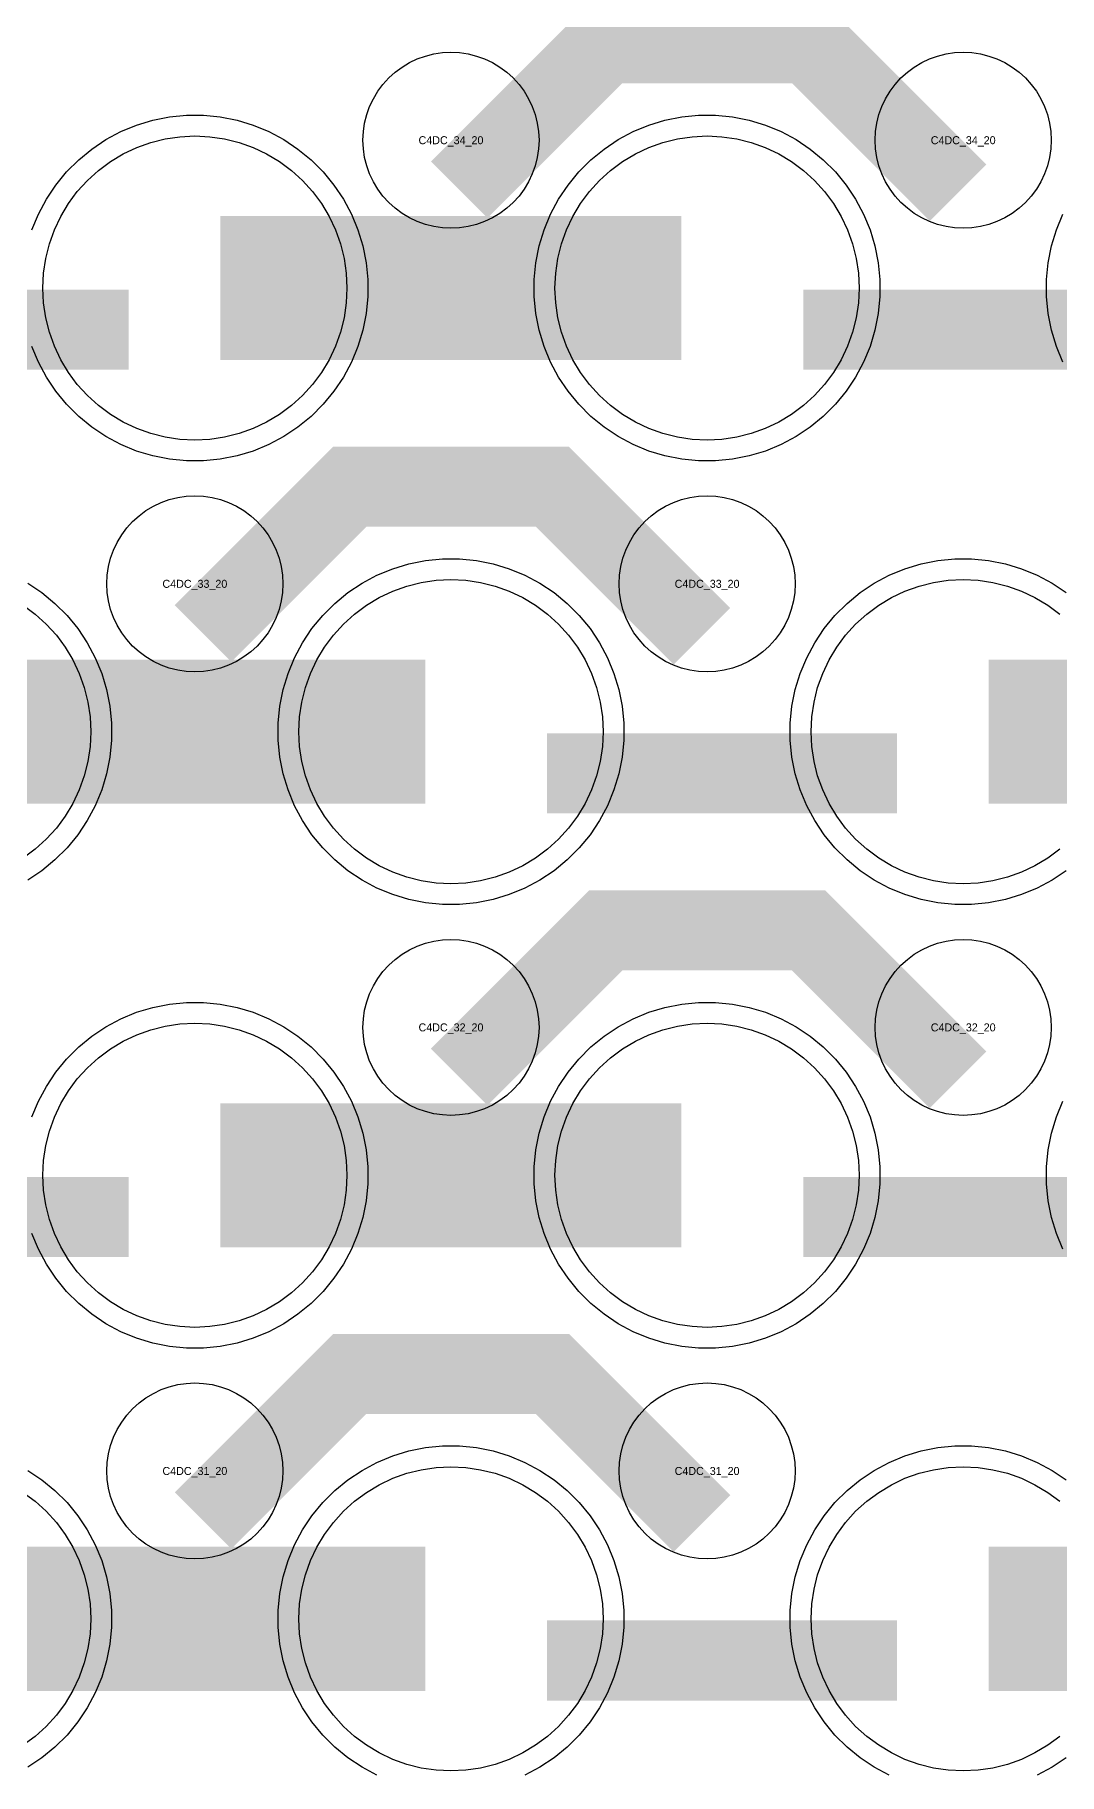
# Model space of a CAD drawing. Extents: x -11880 to 11880, y -14992 to 14992.
# Drawn here: x -5650 to -5330, y -10593 to -10049 of the extents above; entities that cross this region are included whole.
import ezdxf
from ezdxf.enums import TextEntityAlignment as Align

# ---------------------------------------------------------------- set-up
doc = ezdxf.new("R2010")
doc.units = 0
doc.header["$MEASUREMENT"] = 0
for name, color, linetype in [('GDS_775_DT_237', 138, 'CONTINUOUS'), ('RDL1_FS', 34, 'CONTINUOUS'), ('RDL_BS', 160, 'CONTINUOUS')]:
    doc.layers.add(name, color=color, linetype=linetype)

msp = doc.modelspace()

# ---------------------------------------------------------------- linework, layer by layer
at = {"layer": 'RDL1_FS'}
for points in [[(-5600, -10175.894), (-5604.657, -10175.665), (-5609.268, -10174.981), (-5613.791, -10173.849), (-5618.181, -10172.277), (-5622.395, -10170.285), (-5626.395, -10167.887), (-5630.14, -10165.109), (-5633.594, -10161.979), (-5636.724, -10158.525), (-5639.502, -10154.78), (-5641.9, -10150.78), (-5643.892, -10146.566), (-5645.464, -10142.176), (-5646.596, -10137.653), (-5647.28, -10133.042), (-5647.509, -10128.385), (-5647.28, -10123.728), (-5646.596, -10119.117), (-5645.464, -10114.594), (-5643.892, -10110.204), (-5641.9, -10105.99), (-5639.502, -10101.99), (-5636.724, -10098.245), (-5633.594, -10094.791), (-5630.14, -10091.661), (-5626.395, -10088.883), (-5622.395, -10086.485), (-5618.181, -10084.493), (-5613.791, -10082.921), (-5609.268, -10081.789), (-5604.657, -10081.105), (-5600, -10080.876), (-5595.343, -10081.105), (-5590.732, -10081.789), (-5586.209, -10082.921), (-5581.819, -10084.493), (-5577.605, -10086.485), (-5573.605, -10088.883), (-5569.86, -10091.661), (-5566.406, -10094.791), (-5563.276, -10098.245), (-5560.498, -10101.99), (-5558.1, -10105.99), (-5556.108, -10110.204), (-5554.536, -10114.594), (-5553.404, -10119.117), (-5552.72, -10123.728), (-5552.491, -10128.385), (-5552.72, -10133.042), (-5553.404, -10137.653), (-5554.536, -10142.176), (-5556.108, -10146.566), (-5558.1, -10150.78), (-5560.498, -10154.78), (-5563.276, -10158.525), (-5566.406, -10161.979), (-5569.86, -10165.109), (-5573.605, -10167.887), (-5577.605, -10170.285), (-5581.819, -10172.277), (-5586.209, -10173.849), (-5590.732, -10174.981), (-5595.343, -10175.665)], [(-5440, -10175.894), (-5444.657, -10175.665), (-5449.268, -10174.981), (-5453.791, -10173.849), (-5458.181, -10172.277), (-5462.395, -10170.285), (-5466.395, -10167.887), (-5470.14, -10165.109), (-5473.594, -10161.979), (-5476.724, -10158.525), (-5479.502, -10154.78), (-5481.9, -10150.78), (-5483.892, -10146.566), (-5485.464, -10142.176), (-5486.596, -10137.653), (-5487.28, -10133.042), (-5487.509, -10128.385), (-5487.28, -10123.728), (-5486.596, -10119.117), (-5485.464, -10114.594), (-5483.892, -10110.204), (-5481.9, -10105.99), (-5479.502, -10101.99), (-5476.724, -10098.245), (-5473.594, -10094.791), (-5470.14, -10091.661), (-5466.395, -10088.883), (-5462.395, -10086.485), (-5458.181, -10084.493), (-5453.791, -10082.921), (-5449.268, -10081.789), (-5444.657, -10081.105), (-5440, -10080.876), (-5435.343, -10081.105), (-5430.732, -10081.789), (-5426.209, -10082.921), (-5421.819, -10084.493), (-5417.605, -10086.485), (-5413.605, -10088.883), (-5409.86, -10091.661), (-5406.406, -10094.791), (-5403.276, -10098.245), (-5400.498, -10101.99), (-5398.1, -10105.99), (-5396.108, -10110.204), (-5394.536, -10114.594), (-5393.404, -10119.117), (-5392.72, -10123.728), (-5392.491, -10128.385), (-5392.72, -10133.042), (-5393.404, -10137.653), (-5394.536, -10142.176), (-5396.108, -10146.566), (-5398.1, -10150.78), (-5400.498, -10154.78), (-5403.276, -10158.525), (-5406.406, -10161.979), (-5409.86, -10165.109), (-5413.605, -10167.887), (-5417.605, -10170.285), (-5421.819, -10172.277), (-5426.209, -10173.849), (-5430.732, -10174.981), (-5435.343, -10175.665)], [(-5520, -10314.459), (-5524.657, -10314.23), (-5529.268, -10313.546), (-5533.791, -10312.414), (-5538.181, -10310.842), (-5542.395, -10308.85), (-5546.395, -10306.452), (-5550.14, -10303.674), (-5553.594, -10300.544), (-5556.724, -10297.09), (-5559.502, -10293.345), (-5561.9, -10289.345), (-5563.892, -10285.131), (-5565.464, -10280.741), (-5566.596, -10276.218), (-5567.28, -10271.607), (-5567.509, -10266.95), (-5567.28, -10262.293), (-5566.596, -10257.682), (-5565.464, -10253.159), (-5563.892, -10248.769), (-5561.9, -10244.555), (-5559.502, -10240.555), (-5556.724, -10236.81), (-5553.594, -10233.356), (-5550.14, -10230.226), (-5546.395, -10227.448), (-5542.395, -10225.05), (-5538.181, -10223.058), (-5533.791, -10221.486), (-5529.268, -10220.354), (-5524.657, -10219.67), (-5520, -10219.441), (-5515.343, -10219.67), (-5510.732, -10220.354), (-5506.209, -10221.486), (-5501.819, -10223.058), (-5497.605, -10225.05), (-5493.605, -10227.448), (-5489.86, -10230.226), (-5486.406, -10233.356), (-5483.276, -10236.81), (-5480.498, -10240.555), (-5478.1, -10244.555), (-5476.108, -10248.769), (-5474.536, -10253.159), (-5473.404, -10257.682), (-5472.72, -10262.293), (-5472.491, -10266.95), (-5472.72, -10271.607), (-5473.404, -10276.218), (-5474.536, -10280.741), (-5476.108, -10285.131), (-5478.1, -10289.345), (-5480.498, -10293.345), (-5483.276, -10297.09), (-5486.406, -10300.544), (-5489.86, -10303.674), (-5493.605, -10306.452), (-5497.605, -10308.85), (-5501.819, -10310.842), (-5506.209, -10312.414), (-5510.732, -10313.546), (-5515.343, -10314.23)]]:
    msp.add_lwpolyline(points, close=True, dxfattribs=at)
for points in [[(-5591.998, -10128.385, 45, 45, 0), (-5519.998, -10128.385, 45, 45, 0)], [(-5519.998, -10128.385, 45, 45, 0), (-5447.998, -10128.385, 45, 45, 0)], [(-5671.998, -10266.95, 45, 45, 0), (-5599.998, -10266.95, 45, 45, 0)], [(-5599.998, -10266.95, 45, 45, 0), (-5527.998, -10266.95, 45, 45, 0)], [(-5351.998, -10266.95, 45, 45, 0), (-5279.998, -10266.95, 45, 45, 0)]]:
    msp.add_lwpolyline(points, format="xyseb", dxfattribs=at)
for points in [[(-5329.86, -10303.674), (-5333.605, -10306.452), (-5337.605, -10308.85), (-5341.819, -10310.842), (-5346.209, -10312.414), (-5350.732, -10313.546), (-5355.343, -10314.23), (-5360, -10314.459), (-5364.657, -10314.23), (-5369.268, -10313.546), (-5373.791, -10312.414), (-5378.181, -10310.842), (-5382.395, -10308.85), (-5386.395, -10306.452), (-5390.14, -10303.674), (-5393.594, -10300.544), (-5396.724, -10297.09), (-5399.502, -10293.345), (-5401.9, -10289.345), (-5403.892, -10285.131), (-5405.464, -10280.741), (-5406.596, -10276.218), (-5407.28, -10271.607), (-5407.509, -10266.95), (-5407.28, -10262.293), (-5406.596, -10257.682), (-5405.464, -10253.159), (-5403.892, -10248.769), (-5401.9, -10244.555), (-5399.502, -10240.555), (-5396.724, -10236.81), (-5393.594, -10233.356), (-5390.14, -10230.226), (-5386.395, -10227.448), (-5382.395, -10225.05), (-5378.181, -10223.058), (-5373.791, -10221.486), (-5369.268, -10220.354), (-5364.657, -10219.67), (-5360, -10219.441), (-5355.343, -10219.67), (-5350.732, -10220.354), (-5346.209, -10221.486), (-5341.819, -10223.058), (-5337.605, -10225.05), (-5333.605, -10227.448), (-5329.86, -10230.226)], [(-5653.605, -10227.448), (-5649.86, -10230.226), (-5646.406, -10233.356), (-5643.276, -10236.81), (-5640.498, -10240.555), (-5638.1, -10244.555), (-5636.108, -10248.769), (-5634.536, -10253.159), (-5633.404, -10257.682), (-5632.72, -10262.293), (-5632.491, -10266.95), (-5632.72, -10271.607), (-5633.404, -10276.218), (-5634.536, -10280.741), (-5636.108, -10285.131), (-5638.1, -10289.345), (-5640.498, -10293.345), (-5643.276, -10297.09), (-5646.406, -10300.544), (-5649.86, -10303.674), (-5653.605, -10306.452)]]:
    msp.add_lwpolyline(points, dxfattribs=at)
at = {"layer": 'RDL1_FS', "color": 240, "true_color": 0xed1f24}
for points in [[(-5600, -10453.024), (-5604.657, -10452.795), (-5609.268, -10452.111), (-5613.791, -10450.979), (-5618.181, -10449.407), (-5622.395, -10447.415), (-5626.395, -10445.017), (-5630.14, -10442.239), (-5633.594, -10439.109), (-5636.724, -10435.655), (-5639.502, -10431.91), (-5641.9, -10427.91), (-5643.892, -10423.696), (-5645.464, -10419.306), (-5646.596, -10414.783), (-5647.28, -10410.172), (-5647.509, -10405.515), (-5647.28, -10400.858), (-5646.596, -10396.247), (-5645.464, -10391.724), (-5643.892, -10387.334), (-5641.9, -10383.12), (-5639.502, -10379.12), (-5636.724, -10375.375), (-5633.594, -10371.921), (-5630.14, -10368.791), (-5626.395, -10366.013), (-5622.395, -10363.615), (-5618.181, -10361.623), (-5613.791, -10360.051), (-5609.268, -10358.919), (-5604.657, -10358.235), (-5600, -10358.006), (-5595.343, -10358.235), (-5590.732, -10358.919), (-5586.209, -10360.051), (-5581.819, -10361.623), (-5577.605, -10363.615), (-5573.605, -10366.013), (-5569.86, -10368.791), (-5566.406, -10371.921), (-5563.276, -10375.375), (-5560.498, -10379.12), (-5558.1, -10383.12), (-5556.108, -10387.334), (-5554.536, -10391.724), (-5553.404, -10396.247), (-5552.72, -10400.858), (-5552.491, -10405.515), (-5552.72, -10410.172), (-5553.404, -10414.783), (-5554.536, -10419.306), (-5556.108, -10423.696), (-5558.1, -10427.91), (-5560.498, -10431.91), (-5563.276, -10435.655), (-5566.406, -10439.109), (-5569.86, -10442.239), (-5573.605, -10445.017), (-5577.605, -10447.415), (-5581.819, -10449.407), (-5586.209, -10450.979), (-5590.732, -10452.111), (-5595.343, -10452.795)], [(-5440, -10453.024), (-5444.657, -10452.795), (-5449.268, -10452.111), (-5453.791, -10450.979), (-5458.181, -10449.407), (-5462.395, -10447.415), (-5466.395, -10445.017), (-5470.14, -10442.239), (-5473.594, -10439.109), (-5476.724, -10435.655), (-5479.502, -10431.91), (-5481.9, -10427.91), (-5483.892, -10423.696), (-5485.464, -10419.306), (-5486.596, -10414.783), (-5487.28, -10410.172), (-5487.509, -10405.515), (-5487.28, -10400.858), (-5486.596, -10396.247), (-5485.464, -10391.724), (-5483.892, -10387.334), (-5481.9, -10383.12), (-5479.502, -10379.12), (-5476.724, -10375.375), (-5473.594, -10371.921), (-5470.14, -10368.791), (-5466.395, -10366.013), (-5462.395, -10363.615), (-5458.181, -10361.623), (-5453.791, -10360.051), (-5449.268, -10358.919), (-5444.657, -10358.235), (-5440, -10358.006), (-5435.343, -10358.235), (-5430.732, -10358.919), (-5426.209, -10360.051), (-5421.819, -10361.623), (-5417.605, -10363.615), (-5413.605, -10366.013), (-5409.86, -10368.791), (-5406.406, -10371.921), (-5403.276, -10375.375), (-5400.498, -10379.12), (-5398.1, -10383.12), (-5396.108, -10387.334), (-5394.536, -10391.724), (-5393.404, -10396.247), (-5392.72, -10400.858), (-5392.491, -10405.515), (-5392.72, -10410.172), (-5393.404, -10414.783), (-5394.536, -10419.306), (-5396.108, -10423.696), (-5398.1, -10427.91), (-5400.498, -10431.91), (-5403.276, -10435.655), (-5406.406, -10439.109), (-5409.86, -10442.239), (-5413.605, -10445.017), (-5417.605, -10447.415), (-5421.819, -10449.407), (-5426.209, -10450.979), (-5430.732, -10452.111), (-5435.343, -10452.795)], [(-5520, -10591.589), (-5524.657, -10591.36), (-5529.268, -10590.676), (-5533.791, -10589.544), (-5538.181, -10587.972), (-5542.395, -10585.98), (-5546.395, -10583.582), (-5550.14, -10580.804), (-5553.594, -10577.674), (-5556.724, -10574.22), (-5559.502, -10570.475), (-5561.9, -10566.475), (-5563.892, -10562.261), (-5565.464, -10557.871), (-5566.596, -10553.348), (-5567.28, -10548.737), (-5567.509, -10544.08), (-5567.28, -10539.423), (-5566.596, -10534.812), (-5565.464, -10530.289), (-5563.892, -10525.899), (-5561.9, -10521.685), (-5559.502, -10517.685), (-5556.724, -10513.94), (-5553.594, -10510.486), (-5550.14, -10507.356), (-5546.395, -10504.578), (-5542.395, -10502.18), (-5538.181, -10500.188), (-5533.791, -10498.616), (-5529.268, -10497.484), (-5524.657, -10496.8), (-5520, -10496.571), (-5515.343, -10496.8), (-5510.732, -10497.484), (-5506.209, -10498.616), (-5501.819, -10500.188), (-5497.605, -10502.18), (-5493.605, -10504.578), (-5489.86, -10507.356), (-5486.406, -10510.486), (-5483.276, -10513.94), (-5480.498, -10517.685), (-5478.1, -10521.685), (-5476.108, -10525.899), (-5474.536, -10530.289), (-5473.404, -10534.812), (-5472.72, -10539.423), (-5472.491, -10544.08), (-5472.72, -10548.737), (-5473.404, -10553.348), (-5474.536, -10557.871), (-5476.108, -10562.261), (-5478.1, -10566.475), (-5480.498, -10570.475), (-5483.276, -10574.22), (-5486.406, -10577.674), (-5489.86, -10580.804), (-5493.605, -10583.582), (-5497.605, -10585.98), (-5501.819, -10587.972), (-5506.209, -10589.544), (-5510.732, -10590.676), (-5515.343, -10591.36)]]:
    msp.add_lwpolyline(points, close=True, dxfattribs=at)
for points in [[(-5591.998, -10405.515, 45, 45, 0), (-5519.998, -10405.515, 45, 45, 0)], [(-5519.998, -10405.515, 45, 45, 0), (-5447.998, -10405.515, 45, 45, 0)], [(-5671.998, -10544.08, 45, 45, 0), (-5599.998, -10544.08, 45, 45, 0)], [(-5599.998, -10544.08, 45, 45, 0), (-5527.998, -10544.08, 45, 45, 0)], [(-5351.998, -10544.08, 45, 45, 0), (-5279.998, -10544.08, 45, 45, 0)]]:
    msp.add_lwpolyline(points, format="xyseb", dxfattribs=at)
for points in [[(-5329.86, -10580.804), (-5333.605, -10583.582), (-5337.605, -10585.98), (-5341.819, -10587.972), (-5346.209, -10589.544), (-5350.732, -10590.676), (-5355.343, -10591.36), (-5360, -10591.589), (-5364.657, -10591.36), (-5369.268, -10590.676), (-5373.791, -10589.544), (-5378.181, -10587.972), (-5382.395, -10585.98), (-5386.395, -10583.582), (-5390.14, -10580.804), (-5393.594, -10577.674), (-5396.724, -10574.22), (-5399.502, -10570.475), (-5401.9, -10566.475), (-5403.892, -10562.261), (-5405.464, -10557.871), (-5406.596, -10553.348), (-5407.28, -10548.737), (-5407.509, -10544.08), (-5407.28, -10539.423), (-5406.596, -10534.812), (-5405.464, -10530.289), (-5403.892, -10525.899), (-5401.9, -10521.685), (-5399.502, -10517.685), (-5396.724, -10513.94), (-5393.594, -10510.486), (-5390.14, -10507.356), (-5386.395, -10504.578), (-5382.395, -10502.18), (-5378.181, -10500.188), (-5373.791, -10498.616), (-5369.268, -10497.484), (-5364.657, -10496.8), (-5360, -10496.571), (-5355.343, -10496.8), (-5350.732, -10497.484), (-5346.209, -10498.616), (-5341.819, -10500.188), (-5337.605, -10502.18), (-5333.605, -10504.578), (-5329.86, -10507.356)], [(-5653.605, -10504.578), (-5649.86, -10507.356), (-5646.406, -10510.486), (-5643.276, -10513.94), (-5640.498, -10517.685), (-5638.1, -10521.685), (-5636.108, -10525.899), (-5634.536, -10530.289), (-5633.404, -10534.812), (-5632.72, -10539.423), (-5632.491, -10544.08), (-5632.72, -10548.737), (-5633.404, -10553.348), (-5634.536, -10557.871), (-5636.108, -10562.261), (-5638.1, -10566.475), (-5640.498, -10570.475), (-5643.276, -10574.22), (-5646.406, -10577.674), (-5649.86, -10580.804), (-5653.605, -10583.582)]]:
    msp.add_lwpolyline(points, dxfattribs=at)
at = {"layer": 'RDL_BS'}
for points in [[(-5517.438, -10097.699, 25, 25, 0), (-5471.623, -10051.884, 25, 25, 0), (-5438.07, -10051.884, 25, 25, 0)], [(-5361.599, -10098.598, 25, 25, 0), (-5408.313, -10051.884, 25, 25, 0), (-5438.071, -10051.884, 25, 25, 0)], [(-5729.984, -10141.398, 25, 25, 0), (-5620.719, -10141.398, 25, 25, 0)], [(-5409.984, -10141.398, 25, 25, 0), (-5300.719, -10141.398, 25, 25, 0)], [(-5597.438, -10236.264, 25, 25, 0), (-5551.623, -10190.449, 25, 25, 0), (-5518.07, -10190.449, 25, 25, 0)], [(-5441.599, -10237.163, 25, 25, 0), (-5488.313, -10190.449, 25, 25, 0), (-5518.071, -10190.449, 25, 25, 0)], [(-5489.984, -10279.963, 25, 25, 0), (-5380.719, -10279.963, 25, 25, 0)], [(-5517.438, -10374.829, 25, 25, 0), (-5471.623, -10329.014, 25, 25, 0), (-5438.07, -10329.014, 25, 25, 0)], [(-5361.599, -10375.728, 25, 25, 0), (-5408.313, -10329.014, 25, 25, 0), (-5438.071, -10329.014, 25, 25, 0)], [(-5597.438, -10513.394, 25, 25, 0), (-5551.623, -10467.579, 25, 25, 0), (-5518.07, -10467.579, 25, 25, 0)], [(-5441.599, -10514.293, 25, 25, 0), (-5488.313, -10467.579, 25, 25, 0), (-5518.071, -10467.579, 25, 25, 0)]]:
    msp.add_lwpolyline(points, format="xyseb", dxfattribs=at)
for points in [[(-5520, -10109.691), (-5522.693, -10109.559), (-5525.365, -10109.163), (-5527.984, -10108.506), (-5530.519, -10107.599), (-5532.956, -10106.447), (-5535.28, -10105.054), (-5537.443, -10103.451), (-5539.442, -10101.639), (-5541.254, -10099.64), (-5542.857, -10097.477), (-5544.25, -10095.153), (-5545.402, -10092.716), (-5546.309, -10090.181), (-5546.966, -10087.562), (-5547.362, -10084.89), (-5547.494, -10082.197), (-5547.362, -10079.504), (-5546.966, -10076.832), (-5546.309, -10074.213), (-5545.402, -10071.678), (-5544.25, -10069.241), (-5542.857, -10066.917), (-5541.254, -10064.754), (-5539.442, -10062.755), (-5537.443, -10060.943), (-5535.28, -10059.34), (-5532.956, -10057.947), (-5530.519, -10056.795), (-5527.984, -10055.888), (-5525.365, -10055.231), (-5522.693, -10054.835), (-5520, -10054.703), (-5517.307, -10054.835), (-5514.635, -10055.231), (-5512.016, -10055.888), (-5509.481, -10056.795), (-5507.044, -10057.947), (-5504.72, -10059.34), (-5502.557, -10060.943), (-5500.558, -10062.755), (-5498.746, -10064.754), (-5497.143, -10066.917), (-5495.75, -10069.241), (-5494.598, -10071.678), (-5493.691, -10074.213), (-5493.034, -10076.832), (-5492.638, -10079.504), (-5492.506, -10082.197), (-5492.638, -10084.89), (-5493.034, -10087.562), (-5493.691, -10090.181), (-5494.598, -10092.716), (-5495.75, -10095.153), (-5497.143, -10097.477), (-5498.746, -10099.64), (-5500.558, -10101.639), (-5502.557, -10103.451), (-5504.72, -10105.054), (-5507.044, -10106.447), (-5509.481, -10107.599), (-5512.016, -10108.506), (-5514.635, -10109.163), (-5517.307, -10109.559)], [(-5360, -10109.691), (-5362.693, -10109.559), (-5365.365, -10109.163), (-5367.984, -10108.506), (-5370.519, -10107.599), (-5372.956, -10106.447), (-5375.28, -10105.054), (-5377.443, -10103.451), (-5379.442, -10101.639), (-5381.254, -10099.64), (-5382.857, -10097.477), (-5384.25, -10095.153), (-5385.402, -10092.716), (-5386.309, -10090.181), (-5386.966, -10087.562), (-5387.362, -10084.89), (-5387.494, -10082.197), (-5387.362, -10079.504), (-5386.966, -10076.832), (-5386.309, -10074.213), (-5385.402, -10071.678), (-5384.25, -10069.241), (-5382.857, -10066.917), (-5381.254, -10064.754), (-5379.442, -10062.755), (-5377.443, -10060.943), (-5375.28, -10059.34), (-5372.956, -10057.947), (-5370.519, -10056.795), (-5367.984, -10055.888), (-5365.365, -10055.231), (-5362.693, -10054.835), (-5360, -10054.703), (-5357.307, -10054.835), (-5354.635, -10055.231), (-5352.016, -10055.888), (-5349.481, -10056.795), (-5347.044, -10057.947), (-5344.72, -10059.34), (-5342.557, -10060.943), (-5340.558, -10062.755), (-5338.746, -10064.754), (-5337.143, -10066.917), (-5335.75, -10069.241), (-5334.598, -10071.678), (-5333.691, -10074.213), (-5333.034, -10076.832), (-5332.638, -10079.504), (-5332.506, -10082.197), (-5332.638, -10084.89), (-5333.034, -10087.562), (-5333.691, -10090.181), (-5334.598, -10092.716), (-5335.75, -10095.153), (-5337.143, -10097.477), (-5338.746, -10099.64), (-5340.558, -10101.639), (-5342.557, -10103.451), (-5344.72, -10105.054), (-5347.044, -10106.447), (-5349.481, -10107.599), (-5352.016, -10108.506), (-5354.635, -10109.163), (-5357.307, -10109.559)], [(-5442.644, -10182.385), (-5447.938, -10181.868), (-5453.165, -10180.822), (-5458.205, -10179.291), (-5463.115, -10177.26), (-5467.777, -10174.768), (-5472.191, -10171.821), (-5476.292, -10168.459), (-5480.074, -10164.677), (-5483.436, -10160.576), (-5486.383, -10156.162), (-5488.875, -10151.5), (-5490.906, -10146.59), (-5492.437, -10141.55), (-5493.483, -10136.323), (-5494, -10131.029), (-5494, -10125.741), (-5493.483, -10120.447), (-5492.437, -10115.22), (-5490.906, -10110.18), (-5488.875, -10105.27), (-5486.383, -10100.608), (-5483.436, -10096.194), (-5480.074, -10092.093), (-5476.292, -10088.311), (-5472.191, -10084.949), (-5467.777, -10082.002), (-5463.115, -10079.51), (-5458.205, -10077.479), (-5453.165, -10075.948), (-5447.938, -10074.902), (-5442.644, -10074.385), (-5437.356, -10074.385), (-5432.062, -10074.902), (-5426.835, -10075.948), (-5421.795, -10077.479), (-5416.885, -10079.51), (-5412.223, -10082.002), (-5407.809, -10084.949), (-5403.708, -10088.311), (-5399.926, -10092.093), (-5396.564, -10096.194), (-5393.617, -10100.608), (-5391.125, -10105.27), (-5389.094, -10110.18), (-5387.563, -10115.22), (-5386.517, -10120.447), (-5386, -10125.741), (-5386, -10131.029), (-5386.517, -10136.323), (-5387.563, -10141.55), (-5389.094, -10146.59), (-5391.125, -10151.5), (-5393.617, -10156.162), (-5396.564, -10160.576), (-5399.926, -10164.677), (-5403.708, -10168.459), (-5407.809, -10171.821), (-5412.223, -10174.768), (-5416.885, -10177.26), (-5421.795, -10179.291), (-5426.835, -10180.822), (-5432.062, -10181.868), (-5437.356, -10182.385)], [(-5600, -10248.256), (-5602.693, -10248.124), (-5605.365, -10247.728), (-5607.984, -10247.071), (-5610.519, -10246.164), (-5612.956, -10245.012), (-5615.28, -10243.619), (-5617.443, -10242.016), (-5619.442, -10240.204), (-5621.254, -10238.205), (-5622.857, -10236.042), (-5624.25, -10233.718), (-5625.402, -10231.281), (-5626.309, -10228.746), (-5626.966, -10226.127), (-5627.362, -10223.455), (-5627.494, -10220.762), (-5627.362, -10218.069), (-5626.966, -10215.397), (-5626.309, -10212.778), (-5625.402, -10210.243), (-5624.25, -10207.806), (-5622.857, -10205.482), (-5621.254, -10203.319), (-5619.442, -10201.32), (-5617.443, -10199.508), (-5615.28, -10197.905), (-5612.956, -10196.512), (-5610.519, -10195.36), (-5607.984, -10194.453), (-5605.365, -10193.796), (-5602.693, -10193.4), (-5600, -10193.268), (-5597.307, -10193.4), (-5594.635, -10193.796), (-5592.016, -10194.453), (-5589.481, -10195.36), (-5587.044, -10196.512), (-5584.72, -10197.905), (-5582.557, -10199.508), (-5580.558, -10201.32), (-5578.746, -10203.319), (-5577.143, -10205.482), (-5575.75, -10207.806), (-5574.598, -10210.243), (-5573.691, -10212.778), (-5573.034, -10215.397), (-5572.638, -10218.069), (-5572.506, -10220.762), (-5572.638, -10223.455), (-5573.034, -10226.127), (-5573.691, -10228.746), (-5574.598, -10231.281), (-5575.75, -10233.718), (-5577.143, -10236.042), (-5578.746, -10238.205), (-5580.558, -10240.204), (-5582.557, -10242.016), (-5584.72, -10243.619), (-5587.044, -10245.012), (-5589.481, -10246.164), (-5592.016, -10247.071), (-5594.635, -10247.728), (-5597.307, -10248.124)], [(-5440, -10248.256), (-5442.693, -10248.124), (-5445.365, -10247.728), (-5447.984, -10247.071), (-5450.519, -10246.164), (-5452.956, -10245.012), (-5455.28, -10243.619), (-5457.443, -10242.016), (-5459.442, -10240.204), (-5461.254, -10238.205), (-5462.857, -10236.042), (-5464.25, -10233.718), (-5465.402, -10231.281), (-5466.309, -10228.746), (-5466.966, -10226.127), (-5467.362, -10223.455), (-5467.494, -10220.762), (-5467.362, -10218.069), (-5466.966, -10215.397), (-5466.309, -10212.778), (-5465.402, -10210.243), (-5464.25, -10207.806), (-5462.857, -10205.482), (-5461.254, -10203.319), (-5459.442, -10201.32), (-5457.443, -10199.508), (-5455.28, -10197.905), (-5452.956, -10196.512), (-5450.519, -10195.36), (-5447.984, -10194.453), (-5445.365, -10193.796), (-5442.693, -10193.4), (-5440, -10193.268), (-5437.307, -10193.4), (-5434.635, -10193.796), (-5432.016, -10194.453), (-5429.481, -10195.36), (-5427.044, -10196.512), (-5424.72, -10197.905), (-5422.557, -10199.508), (-5420.558, -10201.32), (-5418.746, -10203.319), (-5417.143, -10205.482), (-5415.75, -10207.806), (-5414.598, -10210.243), (-5413.691, -10212.778), (-5413.034, -10215.397), (-5412.638, -10218.069), (-5412.506, -10220.762), (-5412.638, -10223.455), (-5413.034, -10226.127), (-5413.691, -10228.746), (-5414.598, -10231.281), (-5415.75, -10233.718), (-5417.143, -10236.042), (-5418.746, -10238.205), (-5420.558, -10240.204), (-5422.557, -10242.016), (-5424.72, -10243.619), (-5427.044, -10245.012), (-5429.481, -10246.164), (-5432.016, -10247.071), (-5434.635, -10247.728), (-5437.307, -10248.124)], [(-5522.644, -10320.95), (-5527.938, -10320.433), (-5533.165, -10319.387), (-5538.205, -10317.856), (-5543.115, -10315.825), (-5547.777, -10313.333), (-5552.191, -10310.386), (-5556.292, -10307.024), (-5560.074, -10303.242), (-5563.436, -10299.141), (-5566.383, -10294.727), (-5568.875, -10290.065), (-5570.906, -10285.155), (-5572.437, -10280.115), (-5573.483, -10274.888), (-5574, -10269.594), (-5574, -10264.306), (-5573.483, -10259.012), (-5572.437, -10253.785), (-5570.906, -10248.745), (-5568.875, -10243.835), (-5566.383, -10239.173), (-5563.436, -10234.759), (-5560.074, -10230.658), (-5556.292, -10226.876), (-5552.191, -10223.514), (-5547.777, -10220.567), (-5543.115, -10218.075), (-5538.205, -10216.044), (-5533.165, -10214.513), (-5527.938, -10213.467), (-5522.644, -10212.95), (-5517.356, -10212.95), (-5512.062, -10213.467), (-5506.835, -10214.513), (-5501.795, -10216.044), (-5496.885, -10218.075), (-5492.223, -10220.567), (-5487.809, -10223.514), (-5483.708, -10226.876), (-5479.926, -10230.658), (-5476.564, -10234.759), (-5473.617, -10239.173), (-5471.125, -10243.835), (-5469.094, -10248.745), (-5467.563, -10253.785), (-5466.517, -10259.012), (-5466, -10264.306), (-5466, -10269.594), (-5466.517, -10274.888), (-5467.563, -10280.115), (-5469.094, -10285.155), (-5471.125, -10290.065), (-5473.617, -10294.727), (-5476.564, -10299.141), (-5479.926, -10303.242), (-5483.708, -10307.024), (-5487.809, -10310.386), (-5492.223, -10313.333), (-5496.885, -10315.825), (-5501.795, -10317.856), (-5506.835, -10319.387), (-5512.062, -10320.433), (-5517.356, -10320.95)], [(-5520, -10386.821), (-5522.693, -10386.689), (-5525.365, -10386.293), (-5527.984, -10385.636), (-5530.519, -10384.729), (-5532.956, -10383.577), (-5535.28, -10382.184), (-5537.443, -10380.581), (-5539.442, -10378.769), (-5541.254, -10376.77), (-5542.857, -10374.607), (-5544.25, -10372.283), (-5545.402, -10369.846), (-5546.309, -10367.311), (-5546.966, -10364.692), (-5547.362, -10362.02), (-5547.494, -10359.327), (-5547.362, -10356.634), (-5546.966, -10353.962), (-5546.309, -10351.343), (-5545.402, -10348.808), (-5544.25, -10346.371), (-5542.857, -10344.047), (-5541.254, -10341.884), (-5539.442, -10339.885), (-5537.443, -10338.073), (-5535.28, -10336.47), (-5532.956, -10335.077), (-5530.519, -10333.925), (-5527.984, -10333.018), (-5525.365, -10332.361), (-5522.693, -10331.965), (-5520, -10331.833), (-5517.307, -10331.965), (-5514.635, -10332.361), (-5512.016, -10333.018), (-5509.481, -10333.925), (-5507.044, -10335.077), (-5504.72, -10336.47), (-5502.557, -10338.073), (-5500.558, -10339.885), (-5498.746, -10341.884), (-5497.143, -10344.047), (-5495.75, -10346.371), (-5494.598, -10348.808), (-5493.691, -10351.343), (-5493.034, -10353.962), (-5492.638, -10356.634), (-5492.506, -10359.327), (-5492.638, -10362.02), (-5493.034, -10364.692), (-5493.691, -10367.311), (-5494.598, -10369.846), (-5495.75, -10372.283), (-5497.143, -10374.607), (-5498.746, -10376.77), (-5500.558, -10378.769), (-5502.557, -10380.581), (-5504.72, -10382.184), (-5507.044, -10383.577), (-5509.481, -10384.729), (-5512.016, -10385.636), (-5514.635, -10386.293), (-5517.307, -10386.689)], [(-5360, -10386.821), (-5362.693, -10386.689), (-5365.365, -10386.293), (-5367.984, -10385.636), (-5370.519, -10384.729), (-5372.956, -10383.577), (-5375.28, -10382.184), (-5377.443, -10380.581), (-5379.442, -10378.769), (-5381.254, -10376.77), (-5382.857, -10374.607), (-5384.25, -10372.283), (-5385.402, -10369.846), (-5386.309, -10367.311), (-5386.966, -10364.692), (-5387.362, -10362.02), (-5387.494, -10359.327), (-5387.362, -10356.634), (-5386.966, -10353.962), (-5386.309, -10351.343), (-5385.402, -10348.808), (-5384.25, -10346.371), (-5382.857, -10344.047), (-5381.254, -10341.884), (-5379.442, -10339.885), (-5377.443, -10338.073), (-5375.28, -10336.47), (-5372.956, -10335.077), (-5370.519, -10333.925), (-5367.984, -10333.018), (-5365.365, -10332.361), (-5362.693, -10331.965), (-5360, -10331.833), (-5357.307, -10331.965), (-5354.635, -10332.361), (-5352.016, -10333.018), (-5349.481, -10333.925), (-5347.044, -10335.077), (-5344.72, -10336.47), (-5342.557, -10338.073), (-5340.558, -10339.885), (-5338.746, -10341.884), (-5337.143, -10344.047), (-5335.75, -10346.371), (-5334.598, -10348.808), (-5333.691, -10351.343), (-5333.034, -10353.962), (-5332.638, -10356.634), (-5332.506, -10359.327), (-5332.638, -10362.02), (-5333.034, -10364.692), (-5333.691, -10367.311), (-5334.598, -10369.846), (-5335.75, -10372.283), (-5337.143, -10374.607), (-5338.746, -10376.77), (-5340.558, -10378.769), (-5342.557, -10380.581), (-5344.72, -10382.184), (-5347.044, -10383.577), (-5349.481, -10384.729), (-5352.016, -10385.636), (-5354.635, -10386.293), (-5357.307, -10386.689)], [(-5600, -10525.386), (-5602.693, -10525.254), (-5605.365, -10524.858), (-5607.984, -10524.201), (-5610.519, -10523.294), (-5612.956, -10522.142), (-5615.28, -10520.749), (-5617.443, -10519.146), (-5619.442, -10517.334), (-5621.254, -10515.335), (-5622.857, -10513.172), (-5624.25, -10510.848), (-5625.402, -10508.411), (-5626.309, -10505.876), (-5626.966, -10503.257), (-5627.362, -10500.585), (-5627.494, -10497.892), (-5627.362, -10495.199), (-5626.966, -10492.527), (-5626.309, -10489.908), (-5625.402, -10487.373), (-5624.25, -10484.936), (-5622.857, -10482.612), (-5621.254, -10480.449), (-5619.442, -10478.45), (-5617.443, -10476.638), (-5615.28, -10475.035), (-5612.956, -10473.642), (-5610.519, -10472.49), (-5607.984, -10471.583), (-5605.365, -10470.926), (-5602.693, -10470.53), (-5600, -10470.398), (-5597.307, -10470.53), (-5594.635, -10470.926), (-5592.016, -10471.583), (-5589.481, -10472.49), (-5587.044, -10473.642), (-5584.72, -10475.035), (-5582.557, -10476.638), (-5580.558, -10478.45), (-5578.746, -10480.449), (-5577.143, -10482.612), (-5575.75, -10484.936), (-5574.598, -10487.373), (-5573.691, -10489.908), (-5573.034, -10492.527), (-5572.638, -10495.199), (-5572.506, -10497.892), (-5572.638, -10500.585), (-5573.034, -10503.257), (-5573.691, -10505.876), (-5574.598, -10508.411), (-5575.75, -10510.848), (-5577.143, -10513.172), (-5578.746, -10515.335), (-5580.558, -10517.334), (-5582.557, -10519.146), (-5584.72, -10520.749), (-5587.044, -10522.142), (-5589.481, -10523.294), (-5592.016, -10524.201), (-5594.635, -10524.858), (-5597.307, -10525.254)], [(-5440, -10525.386), (-5442.693, -10525.254), (-5445.365, -10524.858), (-5447.984, -10524.201), (-5450.519, -10523.294), (-5452.956, -10522.142), (-5455.28, -10520.749), (-5457.443, -10519.146), (-5459.442, -10517.334), (-5461.254, -10515.335), (-5462.857, -10513.172), (-5464.25, -10510.848), (-5465.402, -10508.411), (-5466.309, -10505.876), (-5466.966, -10503.257), (-5467.362, -10500.585), (-5467.494, -10497.892), (-5467.362, -10495.199), (-5466.966, -10492.527), (-5466.309, -10489.908), (-5465.402, -10487.373), (-5464.25, -10484.936), (-5462.857, -10482.612), (-5461.254, -10480.449), (-5459.442, -10478.45), (-5457.443, -10476.638), (-5455.28, -10475.035), (-5452.956, -10473.642), (-5450.519, -10472.49), (-5447.984, -10471.583), (-5445.365, -10470.926), (-5442.693, -10470.53), (-5440, -10470.398), (-5437.307, -10470.53), (-5434.635, -10470.926), (-5432.016, -10471.583), (-5429.481, -10472.49), (-5427.044, -10473.642), (-5424.72, -10475.035), (-5422.557, -10476.638), (-5420.558, -10478.45), (-5418.746, -10480.449), (-5417.143, -10482.612), (-5415.75, -10484.936), (-5414.598, -10487.373), (-5413.691, -10489.908), (-5413.034, -10492.527), (-5412.638, -10495.199), (-5412.506, -10497.892), (-5412.638, -10500.585), (-5413.034, -10503.257), (-5413.691, -10505.876), (-5414.598, -10508.411), (-5415.75, -10510.848), (-5417.143, -10513.172), (-5418.746, -10515.335), (-5420.558, -10517.334), (-5422.557, -10519.146), (-5424.72, -10520.749), (-5427.044, -10522.142), (-5429.481, -10523.294), (-5432.016, -10524.201), (-5434.635, -10524.858), (-5437.307, -10525.254)]]:
    msp.add_lwpolyline(points, close=True, dxfattribs=at)
for points in [[(-5650.906, -10110.18), (-5648.875, -10105.27), (-5646.383, -10100.608), (-5643.436, -10096.194), (-5640.074, -10092.093), (-5636.292, -10088.311), (-5632.191, -10084.949), (-5627.777, -10082.002), (-5623.115, -10079.51), (-5618.205, -10077.479), (-5613.165, -10075.948), (-5607.938, -10074.902), (-5602.644, -10074.385), (-5597.356, -10074.385), (-5592.062, -10074.902), (-5586.835, -10075.948), (-5581.795, -10077.479), (-5576.885, -10079.51), (-5572.223, -10082.002), (-5567.809, -10084.949), (-5563.708, -10088.311), (-5559.926, -10092.093), (-5556.564, -10096.194), (-5553.617, -10100.608), (-5551.125, -10105.27), (-5549.094, -10110.18), (-5547.563, -10115.22), (-5546.517, -10120.447), (-5546, -10125.741), (-5546, -10131.029), (-5546.517, -10136.323), (-5547.563, -10141.55), (-5549.094, -10146.59), (-5551.125, -10151.5), (-5553.617, -10156.162), (-5556.564, -10160.576), (-5559.926, -10164.677), (-5563.708, -10168.459), (-5567.809, -10171.821), (-5572.223, -10174.768), (-5576.885, -10177.26), (-5581.795, -10179.291), (-5586.835, -10180.822), (-5592.062, -10181.868), (-5597.356, -10182.385), (-5602.644, -10182.385), (-5607.938, -10181.868), (-5613.165, -10180.822), (-5618.205, -10179.291), (-5623.115, -10177.26), (-5627.777, -10174.768), (-5632.191, -10171.821), (-5636.292, -10168.459), (-5640.074, -10164.677), (-5643.436, -10160.576), (-5646.383, -10156.162), (-5648.875, -10151.5), (-5650.906, -10146.59)], [(-5328.875, -10151.5), (-5330.906, -10146.59), (-5332.437, -10141.55), (-5333.483, -10136.323), (-5334, -10131.029), (-5334, -10125.741), (-5333.483, -10120.447), (-5332.437, -10115.22), (-5330.906, -10110.18), (-5328.875, -10105.27)], [(-5327.809, -10310.386), (-5332.223, -10313.333), (-5336.885, -10315.825), (-5341.795, -10317.856), (-5346.835, -10319.387), (-5352.062, -10320.433), (-5357.356, -10320.95), (-5362.644, -10320.95), (-5367.938, -10320.433), (-5373.165, -10319.387), (-5378.205, -10317.856), (-5383.115, -10315.825), (-5387.777, -10313.333), (-5392.191, -10310.386), (-5396.292, -10307.024), (-5400.074, -10303.242), (-5403.436, -10299.141), (-5406.383, -10294.727), (-5408.875, -10290.065), (-5410.906, -10285.155), (-5412.437, -10280.115), (-5413.483, -10274.888), (-5414, -10269.594), (-5414, -10264.306), (-5413.483, -10259.012), (-5412.437, -10253.785), (-5410.906, -10248.745), (-5408.875, -10243.835), (-5406.383, -10239.173), (-5403.436, -10234.759), (-5400.074, -10230.658), (-5396.292, -10226.876), (-5392.191, -10223.514), (-5387.777, -10220.567), (-5383.115, -10218.075), (-5378.205, -10216.044), (-5373.165, -10214.513), (-5367.938, -10213.467), (-5362.644, -10212.95), (-5357.356, -10212.95), (-5352.062, -10213.467), (-5346.835, -10214.513), (-5341.795, -10216.044), (-5336.885, -10218.075), (-5332.223, -10220.567), (-5327.809, -10223.514)], [(-5652.223, -10220.567), (-5647.809, -10223.514), (-5643.708, -10226.876), (-5639.926, -10230.658), (-5636.564, -10234.759), (-5633.617, -10239.173), (-5631.125, -10243.835), (-5629.094, -10248.745), (-5627.563, -10253.785), (-5626.517, -10259.012), (-5626, -10264.306), (-5626, -10269.594), (-5626.517, -10274.888), (-5627.563, -10280.115), (-5629.094, -10285.155), (-5631.125, -10290.065), (-5633.617, -10294.727), (-5636.564, -10299.141), (-5639.926, -10303.242), (-5643.708, -10307.024), (-5647.809, -10310.386), (-5652.223, -10313.333)]]:
    msp.add_lwpolyline(points, dxfattribs=at)
at = {"layer": 'RDL_BS', "color": 240, "true_color": 0xed1f24}
for points in [[(-5650.906, -10387.31), (-5648.875, -10382.4), (-5646.383, -10377.738), (-5643.436, -10373.324), (-5640.074, -10369.223), (-5636.292, -10365.441), (-5632.191, -10362.079), (-5627.777, -10359.132), (-5623.115, -10356.64), (-5618.205, -10354.609), (-5613.165, -10353.078), (-5607.938, -10352.032), (-5602.644, -10351.515), (-5597.356, -10351.515), (-5592.062, -10352.032), (-5586.835, -10353.078), (-5581.795, -10354.609), (-5576.885, -10356.64), (-5572.223, -10359.132), (-5567.809, -10362.079), (-5563.708, -10365.441), (-5559.926, -10369.223), (-5556.564, -10373.324), (-5553.617, -10377.738), (-5551.125, -10382.4), (-5549.094, -10387.31), (-5547.563, -10392.35), (-5546.517, -10397.577), (-5546, -10402.871), (-5546, -10408.159), (-5546.517, -10413.453), (-5547.563, -10418.68), (-5549.094, -10423.72), (-5551.125, -10428.63), (-5553.617, -10433.292), (-5556.564, -10437.706), (-5559.926, -10441.807), (-5563.708, -10445.589), (-5567.809, -10448.951), (-5572.223, -10451.898), (-5576.885, -10454.39), (-5581.795, -10456.421), (-5586.835, -10457.952), (-5592.062, -10458.998), (-5597.356, -10459.515), (-5602.644, -10459.515), (-5607.938, -10458.998), (-5613.165, -10457.952), (-5618.205, -10456.421), (-5623.115, -10454.39), (-5627.777, -10451.898), (-5632.191, -10448.951), (-5636.292, -10445.589), (-5640.074, -10441.807), (-5643.436, -10437.706), (-5646.383, -10433.292), (-5648.875, -10428.63), (-5650.906, -10423.72)], [(-5328.875, -10428.63), (-5330.906, -10423.72), (-5332.437, -10418.68), (-5333.483, -10413.453), (-5334, -10408.159), (-5334, -10402.871), (-5333.483, -10397.577), (-5332.437, -10392.35), (-5330.906, -10387.31), (-5328.875, -10382.4)], [(-5543.115, -10592.955), (-5547.777, -10590.463), (-5552.191, -10587.516), (-5556.292, -10584.154), (-5560.074, -10580.372), (-5563.436, -10576.271), (-5566.383, -10571.857), (-5568.875, -10567.195), (-5570.906, -10562.285), (-5572.437, -10557.245), (-5573.483, -10552.018), (-5574, -10546.724), (-5574, -10541.436), (-5573.483, -10536.142), (-5572.437, -10530.915), (-5570.906, -10525.875), (-5568.875, -10520.965), (-5566.383, -10516.303), (-5563.436, -10511.889), (-5560.074, -10507.788), (-5556.292, -10504.006), (-5552.191, -10500.644), (-5547.777, -10497.697), (-5543.115, -10495.205), (-5538.205, -10493.174), (-5533.165, -10491.643), (-5527.938, -10490.597), (-5522.644, -10490.08), (-5517.356, -10490.08), (-5512.062, -10490.597), (-5506.835, -10491.643), (-5501.795, -10493.174), (-5496.885, -10495.205), (-5492.223, -10497.697), (-5487.809, -10500.644), (-5483.708, -10504.006), (-5479.926, -10507.788), (-5476.564, -10511.889), (-5473.617, -10516.303), (-5471.125, -10520.965), (-5469.094, -10525.875), (-5467.563, -10530.915), (-5466.517, -10536.142), (-5466, -10541.436), (-5466, -10546.724), (-5466.517, -10552.018), (-5467.563, -10557.245), (-5469.094, -10562.285), (-5471.125, -10567.195), (-5473.617, -10571.857), (-5476.564, -10576.271), (-5479.926, -10580.372), (-5483.708, -10584.154), (-5487.809, -10587.516), (-5492.223, -10590.463), (-5496.885, -10592.955)], [(-5383.115, -10592.955), (-5387.777, -10590.463), (-5392.191, -10587.516), (-5396.292, -10584.154), (-5400.074, -10580.372), (-5403.436, -10576.271), (-5406.383, -10571.857), (-5408.875, -10567.195), (-5410.906, -10562.285), (-5412.437, -10557.245), (-5413.483, -10552.018), (-5414, -10546.724), (-5414, -10541.436), (-5413.483, -10536.142), (-5412.437, -10530.915), (-5410.906, -10525.875), (-5408.875, -10520.965), (-5406.383, -10516.303), (-5403.436, -10511.889), (-5400.074, -10507.788), (-5396.292, -10504.006), (-5392.191, -10500.644), (-5387.777, -10497.697), (-5383.115, -10495.205), (-5378.205, -10493.174), (-5373.165, -10491.643), (-5367.938, -10490.597), (-5362.644, -10490.08), (-5357.356, -10490.08), (-5352.062, -10490.597), (-5346.835, -10491.643), (-5341.795, -10493.174), (-5336.885, -10495.205), (-5332.223, -10497.697), (-5327.809, -10500.644)], [(-5652.223, -10497.697), (-5647.809, -10500.644), (-5643.708, -10504.006), (-5639.926, -10507.788), (-5636.564, -10511.889), (-5633.617, -10516.303), (-5631.125, -10520.965), (-5629.094, -10525.875), (-5627.563, -10530.915), (-5626.517, -10536.142), (-5626, -10541.436), (-5626, -10546.724), (-5626.517, -10552.018), (-5627.563, -10557.245), (-5629.094, -10562.285), (-5631.125, -10567.195), (-5633.617, -10571.857), (-5636.564, -10576.271), (-5639.926, -10580.372), (-5643.708, -10584.154), (-5647.809, -10587.516), (-5652.223, -10590.463)], [(-5327.809, -10587.516), (-5332.223, -10590.463), (-5336.885, -10592.955)]]:
    msp.add_lwpolyline(points, dxfattribs=at)
msp.add_lwpolyline([(-5442.644, -10459.515), (-5447.938, -10458.998), (-5453.165, -10457.952), (-5458.205, -10456.421), (-5463.115, -10454.39), (-5467.777, -10451.898), (-5472.191, -10448.951), (-5476.292, -10445.589), (-5480.074, -10441.807), (-5483.436, -10437.706), (-5486.383, -10433.292), (-5488.875, -10428.63), (-5490.906, -10423.72), (-5492.437, -10418.68), (-5493.483, -10413.453), (-5494, -10408.159), (-5494, -10402.871), (-5493.483, -10397.577), (-5492.437, -10392.35), (-5490.906, -10387.31), (-5488.875, -10382.4), (-5486.383, -10377.738), (-5483.436, -10373.324), (-5480.074, -10369.223), (-5476.292, -10365.441), (-5472.191, -10362.079), (-5467.777, -10359.132), (-5463.115, -10356.64), (-5458.205, -10354.609), (-5453.165, -10353.078), (-5447.938, -10352.032), (-5442.644, -10351.515), (-5437.356, -10351.515), (-5432.062, -10352.032), (-5426.835, -10353.078), (-5421.795, -10354.609), (-5416.885, -10356.64), (-5412.223, -10359.132), (-5407.809, -10362.079), (-5403.708, -10365.441), (-5399.926, -10369.223), (-5396.564, -10373.324), (-5393.617, -10377.738), (-5391.125, -10382.4), (-5389.094, -10387.31), (-5387.563, -10392.35), (-5386.517, -10397.577), (-5386, -10402.871), (-5386, -10408.159), (-5386.517, -10413.453), (-5387.563, -10418.68), (-5389.094, -10423.72), (-5391.125, -10428.63), (-5393.617, -10433.292), (-5396.564, -10437.706), (-5399.926, -10441.807), (-5403.708, -10445.589), (-5407.809, -10448.951), (-5412.223, -10451.898), (-5416.885, -10454.39), (-5421.795, -10456.421), (-5426.835, -10457.952), (-5432.062, -10458.998), (-5437.356, -10459.515)], close=True, dxfattribs=at)
for points in [[(-5729.984, -10418.528, 25, 25, 0), (-5620.719, -10418.528, 25, 25, 0)], [(-5409.984, -10418.528, 25, 25, 0), (-5300.719, -10418.528, 25, 25, 0)], [(-5489.984, -10557.093, 25, 25, 0), (-5380.719, -10557.093, 25, 25, 0)]]:
    msp.add_lwpolyline(points, format="xyseb", dxfattribs=at)

# ---------------------------------------------------------------- texts
at = {"layer": 'GDS_775_DT_237'}
for s, p in [('C4DC_34_20', (-5520, -10082.197)), ('C4DC_34_20', (-5520, -10082.197)), ('C4DC_34_20', (-5360, -10082.197)), ('C4DC_34_20', (-5360, -10082.197)), ('C4DC_33_20', (-5600, -10220.762)), ('C4DC_33_20', (-5600, -10220.762)), ('C4DC_33_20', (-5440, -10220.762)), ('C4DC_33_20', (-5440, -10220.762)), ('C4DC_32_20', (-5520, -10359.327)), ('C4DC_32_20', (-5520, -10359.327)), ('C4DC_32_20', (-5360, -10359.327)), ('C4DC_32_20', (-5360, -10359.327)), ('C4DC_31_20', (-5600, -10497.892)), ('C4DC_31_20', (-5600, -10497.892)), ('C4DC_31_20', (-5440, -10497.892)), ('C4DC_31_20', (-5440, -10497.892))]:
    msp.add_text(s, height=2.5, dxfattribs=at).set_placement(p, align=Align.MIDDLE_CENTER)

doc.saveas('drawing.dxf')
